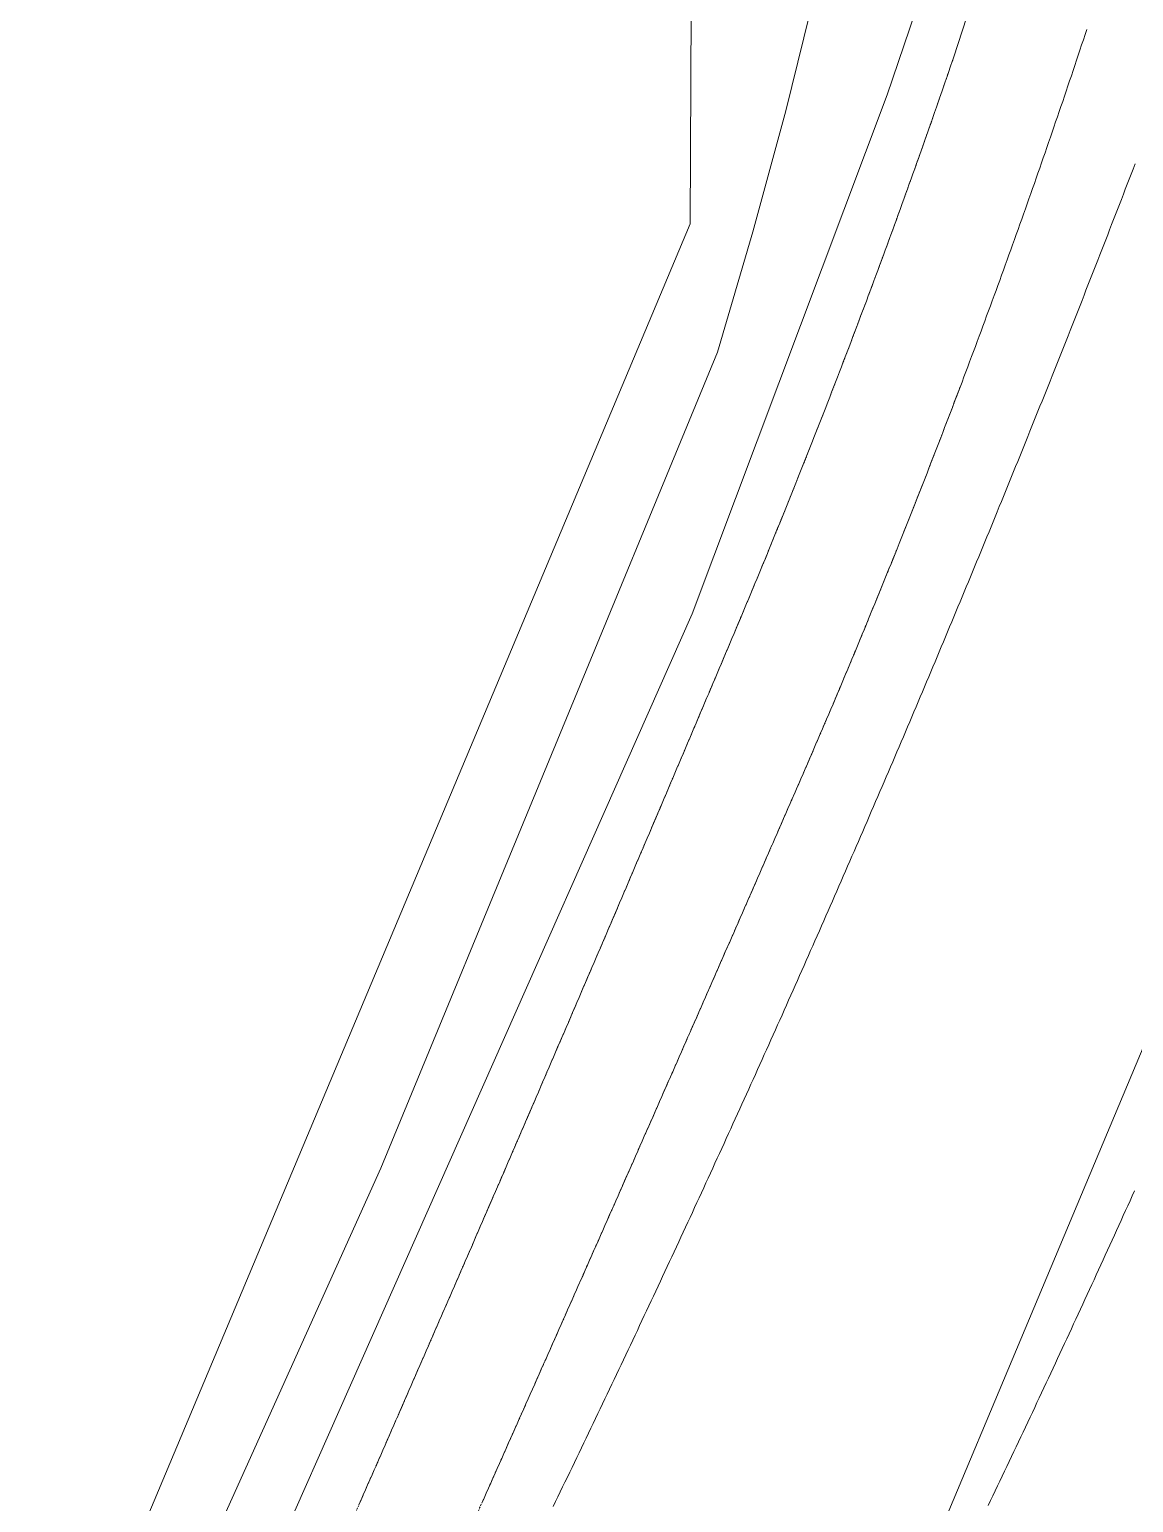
# Model space of a CAD drawing. Header units: millimetres. Extents: x 833924389 to 835767163, y 817400000 to 818811854.
# Drawn here: x 834529490 to 834590574, y 818627840 to 818709369 of the extents above; entities that cross this region are included whole.
import ezdxf

# ---------------------------------------------------------------- set-up
doc = ezdxf.new("R2010")
doc.units = ezdxf.units.MM
doc.header["$LTSCALE"] = 10
doc.header["$MEASUREMENT"] = 0
doc.linetypes.add('DGN Style 2', pattern=[15.391880279006768, 9.23512816740406, -6.156752111602708])
doc.layers.add('01_Base_Plan', color=5, linetype='Continuous', lineweight=5)

msp = doc.modelspace()

# ---------------------------------------------------------------- linework, layer by layer
at = {"layer": '01_Base_Plan', "linetype": 'Continuous', "flags": 128}
for points in [[(834586138.5292416, 818759182.0214674), (834585890.5131382, 818758403.300638), (834583750.4994661, 818751795.2045046), (834581578.4311352, 818745197.5752131), (834579374.3593862, 818738610.5682242), (834577128.5815915, 818732036.9272746), (834575771.1404158, 818725230.4311352), (834574537.2050847, 818718389.1963562), (834573002.6731775, 818711614.8474689), (834571328.4747766, 818704873.656728), (834569515.3312786, 818698168.5017244), (834567564.01706, 818691502.2459794), (834548927.509812, 818646349.8750573), (834533240.8240914, 818611500.0000002)], [(834529489.6266367, 818611500.0000002), (834566038.2677087, 818698620.073977), (834566252.4933623, 818742108.7610708), (834578148.1595813, 818742144.5768917)], [(834583600.6820583, 818726482.9992373), (834583599.0846585, 818726309.3731806), (834583585.2125312, 818726009.7112645), (834583560.2471085, 818725710.7690972), (834583524.2226326, 818725412.9571826), (834583429.1484421, 818724868.9684136), (834576935.275613, 818705750.4294261), (834566162.1039462, 818677023.5470139), (834538092.2617574, 818613631.4810024)], [(834572952.7808772, 818611500.0000002), (834578437.6341443, 818622808.3589284), (834614183.7900939, 818708050.2319103)], [(834590656.0000002, 818701925.0000001), (834590549.0000002, 818701645.0000001), (834590441.0000002, 818701365.0000002), (834590334.0000001, 818701085.0000002), (834590226.0000001, 818700805.0000001), (834590118.0000001, 818700525.0000001), (834590010.0000002, 818700245.0000002), (834589902.0000002, 818699965.0000002), (834589794.0000001, 818699685.0000001), (834589686.0000002, 818699406.0000002), (834589578.0000002, 818699126.0000001), (834589469.0000001, 818698846.0000001), (834589361.0000001, 818698566.0000002), (834589252.0000002, 818698287.0000001), (834589144.0000002, 818698007.0000002), (834589035.0000001, 818697727.0000002), (834588926.0000002, 818697448.0000002), (834588817.0000001, 818697168.0000002), (834588708.0000002, 818696889.0000002), (834588599.0000001, 818696609.0000001), (834588490.0000002, 818696330.0000002), (834588381.0000001, 818696050.0000001), (834588272.0000002, 818695771.0000002), (834588162.0000001, 818695492.0000002), (834588053.0000002, 818695212.0000001), (834587943.0000002, 818694933.0000001), (834587834, 818694654.0000002), (834587724.0000001, 818694375.0000002), (834587614.0000001, 818694096.0000001), (834587504.0000002, 818693816.0000002), (834587394.0000002, 818693537.0000001), (834587284.0000002, 818693258.0000001), (834587174.0000002, 818692979.0000001), (834587063.0000002, 818692700.0000002), (834586953.0000002, 818692421.0000001), (834586843.0000002, 818692142.0000002), (834586732.0000001, 818691864.0000001), (834586621.0000001, 818691585.0000002), (834586511.0000001, 818691306.0000001), (834586400.0000001, 818691027.0000002), (834586289.0000002, 818690748.0000001), (834586178.0000002, 818690470.0000002), (834586067.0000001, 818690191.0000001), (834585956.0000002, 818689912.0000001), (834585844.0000001, 818689634.0000002), (834585733.0000002, 818689355.0000002), (834585622.0000002, 818689077.0000001), (834585510.0000002, 818688798.0000002), (834585398, 818688520.0000001), (834585287.0000001, 818688241.0000001), (834585175.0000001, 818687963.0000002), (834585063.0000002, 818687684.0000002), (834584951.0000002, 818687406.0000002), (834584839.0000001, 818687128), (834584727.0000002, 818686850.0000002), (834584615.0000002, 818686571.0000002), (834584502.0000001, 818686293.0000002), (834584390.0000001, 818686015.0000001), (834584278.0000001, 818685737.0000002), (834584165.0000001, 818685459.0000001), (834584052.0000001, 818685181.0000002), (834583940.0000001, 818684903.0000001), (834583827.0000001, 818684625.0000002), (834583714.0000001, 818684347.0000001), (834583601.0000001, 818684069.0000001), (834583488.0000001, 818683791.0000002), (834583374.0000001, 818683513.0000001), (834583261.0000001, 818683236.0000001), (834583148.0000001, 818682958.0000002), (834583034.0000002, 818682680.0000001), (834582921.0000002, 818682402.0000002), (834582807.0000001, 818682125.0000002), (834582693.0000002, 818681847.0000002), (834582580.0000001, 818681570.0000002), (834582466.0000001, 818681292.0000001), (834582352.0000002, 818681014.0000002), (834582238.0000001, 818680737.0000002), (834582124.0000002, 818680460.0000002), (834582009.0000002, 818680182.0000001), (834581895.0000001, 818679905.0000001), (834581781.0000002, 818679628.0000001), (834581666.0000002, 818679350.0000001), (834581551.0000002, 818679073.0000002), (834581437.0000001, 818678796.0000002), (834581322.0000001, 818678519.0000002), (834581207.0000001, 818678241.0000001), (834581092.0000001, 818677964.0000001), (834580977.0000001, 818677687.0000001), (834580862.0000001, 818677410.0000001), (834580747.0000001, 818677133), (834580631, 818676856.0000001), (834580516.0000001, 818676579.0000001), (834580401.0000001, 818676302.0000001), (834580285, 818676026.0000002), (834580169.0000002, 818675749.0000001), (834580054.0000001, 818675472.0000002), (834579938.0000002, 818675195.0000002), (834579822.0000001, 818674919.0000002), (834579706.0000002, 818674642.0000002), (834579590.0000002, 818674365.0000001), (834579474.0000001, 818674089.0000001), (834579357.0000002, 818673812.0000001), (834579241.0000001, 818673536.0000002), (834579125.0000002, 818673259.0000002), (834579008.0000001, 818672983.0000002), (834578892.0000002, 818672706.0000002), (834578775.0000001, 818672430), (834578658, 818672154.0000002), (834578541.0000002, 818671877.0000002), (834578424.0000002, 818671601.0000001), (834578307.0000001, 818671325.0000002), (834578190.0000001, 818671049.0000002), (834578073.0000002, 818670772.0000002), (834577955.0000002, 818670496.0000001), (834577838.0000001, 818670220.0000002), (834577721.0000001, 818669944), (834577603.0000002, 818669668.0000002), (834577485.0000002, 818669392.0000001), (834577368.0000001, 818669116.0000001), (834577250.0000002, 818668840.0000002), (834577132.0000002, 818668565.0000001), (834577014.0000002, 818668289.0000002), (834576896.0000002, 818668013.0000001), (834576778.0000001, 818667737.0000002), (834576659.0000001, 818667462.0000001), (834576541.0000002, 818667186.0000002), (834576423.0000002, 818666910.0000001), (834576304.0000002, 818666635.0000001), (834576185, 818666359.0000001), (834576067.0000001, 818666084.0000001), (834575948.0000002, 818665808.0000002), (834575829.0000001, 818665533.0000001), (834575710.0000001, 818665257.0000002), (834575591.0000001, 818664982.0000002), (834575472.0000002, 818664707.0000001), (834575353.0000002, 818664431.0000002), (834575233.0000002, 818664156.0000002), (834575114.0000001, 818663881.0000001), (834574994.0000002, 818663606.0000001), (834574875.0000002, 818663330.0000002), (834574755.0000002, 818663055.0000001), (834574635.0000001, 818662780), (834574516.0000001, 818662505.0000002), (834574396.0000002, 818662230.0000002), (834574276.0000001, 818661955.0000002), (834574156.0000002, 818661680.0000001), (834574035.0000001, 818661406.0000002), (834573915.0000001, 818661131.0000001), (834573795.0000001, 818660856.0000001), (834573674.0000002, 818660581.0000002), (834573554.0000002, 818660306.0000002), (834573433.0000002, 818660032.0000002), (834573313.0000002, 818659757.0000002), (834573192.0000001, 818659482.0000002), (834573071.0000001, 818659208.0000002), (834572950.0000002, 818658933.0000002), (834572829.0000001, 818658659.0000002), (834572708.0000002, 818658384.0000001), (834572586.0000001, 818658110.0000002), (834572465.0000002, 818657836.0000001), (834572344.0000001, 818657561.0000002), (834572222.0000002, 818657287.0000001), (834572101.0000001, 818657013), (834571979.0000001, 818656739.0000001), (834571857.0000002, 818656464.0000001), (834571735.0000002, 818656190.0000001), (834571614.0000001, 818655916.0000002), (834571492.0000002, 818655642.0000001), (834571369.0000002, 818655368.0000001), (834571247.0000002, 818655094.0000001), (834571125.0000002, 818654820.0000002), (834571003.0000001, 818654546.0000002), (834570880.0000001, 818654272.0000002), (834570758.0000001, 818653998.0000001), (834570635.0000001, 818653725.0000002), (834570512.0000002, 818653451.0000001), (834570390.0000001, 818653177.0000001), (834570267.0000002, 818652903.0000001), (834570144.0000002, 818652630.0000002), (834570021.0000001, 818652356.0000001), (834569898.0000001, 818652083.0000002), (834569774.0000002, 818651809.0000002), (834569651.0000002, 818651536.0000002), (834569528.0000001, 818651262.0000002), (834569404.0000002, 818650989.0000001), (834569281.0000002, 818650715.0000002), (834569157.0000002, 818650442.0000001), (834569033.0000001, 818650169.0000002), (834568910.0000001, 818649895.0000001), (834568786.0000002, 818649622.0000002), (834568662, 818649349.0000001), (834568538.0000001, 818649076.0000002), (834568413.0000001, 818648803.0000002), (834568289.0000002, 818648530), (834568165.0000001, 818648257.0000002), (834568040.0000001, 818647984.0000001), (834567916.0000002, 818647711.0000001), (834567791.0000001, 818647438.0000002), (834567667.0000001, 818647165.0000001), (834567542.0000001, 818646892.0000002), (834567417.0000001, 818646619.0000002), (834567292, 818646347.0000002), (834567167.0000001, 818646074.0000001), (834567042.0000001, 818645801.0000002), (834566917.0000001, 818645529.0000002), (834566791.0000001, 818645256.0000001), (834566666.0000002, 818644984.0000001), (834566541.0000002, 818644711), (834566415.0000001, 818644439.0000001), (834566289.0000002, 818644166.0000002), (834566164.0000001, 818643894.0000002), (834566038.0000001, 818643621.0000001), (834565912.0000001, 818643349.0000001), (834565786.0000002, 818643077.0000001), (834565660.0000001, 818642805.0000001), (834565534.0000002, 818642532.0000001), (834565408, 818642260.0000001), (834565281.0000002, 818641988.0000001), (834565155.0000001, 818641716.0000001), (834565028.0000001, 818641444.0000001), (834564902.0000002, 818641172.0000001), (834564775.0000001, 818640900.0000001), (834564648.0000001, 818640628.0000001), (834564521.0000002, 818640356.0000001), (834564395, 818640085.0000001), (834564268.0000001, 818639813.0000002), (834564140.0000001, 818639541.0000002), (834564013.0000001, 818639269.0000002), (834563886.0000001, 818638998.0000001), (834563759.0000002, 818638726), (834563631.0000001, 818638454.0000001), (834563504.0000002, 818638183.0000002), (834563376.0000001, 818637911.0000002), (834563248.0000001, 818637640.0000001), (834563121.0000001, 818637368), (834562993.0000001, 818637097.0000002), (834562865.0000002, 818636826.0000002), (834562737.0000002, 818636554.0000002), (834562609.0000001, 818636283.0000001), (834562480.0000002, 818636012.0000002), (834562352.0000002, 818635741), (834562224.0000001, 818635470.0000002), (834562095.0000002, 818635199.0000001), (834561967.0000002, 818634927.0000001), (834561838.0000002, 818634656.0000002), (834561709.0000001, 818634385.0000001), (834561581.0000002, 818634115.0000002), (834561452.0000001, 818633844), (834561323.0000002, 818633573.0000002), (834561194.0000001, 818633302.0000001), (834561064, 818633031.0000002), (834560935, 818632760.0000001), (834560806.0000001, 818632490.0000002), (834560677.0000001, 818632219.0000001), (834560547.0000001, 818631948.0000002), (834560417.0000001, 818631678.0000001), (834560288.0000001, 818631407.0000002), (834560158.0000001, 818631137.0000002), (834560028.0000001, 818630866.0000001), (834559898.0000001, 818630596.0000001), (834559768, 818630326.0000002), (834559638.0000001, 818630055.0000001), (834559508.0000001, 818629785.0000001), (834559378.0000001, 818629515.0000001), (834559248.0000001, 818629244.0000002), (834559118.0000001, 818628974), (834558988, 818628703.0000002), (834558859, 818628433.0000002), (834558729.0000001, 818628162.0000001), (834558599.0000001, 818627892.0000002), (834558469.0000001, 818627622.0000002)], [(834590627.0000001, 818645089.0000001), (834590503.0000001, 818644816.0000002), (834590379.0000002, 818644542.0000001), (834590256, 818644269.0000002), (834590132.0000002, 818643996.0000001), (834590008.0000001, 818643723.0000002), (834589884.0000001, 818643449.0000001), (834589760.0000002, 818643176.0000002), (834589636.0000001, 818642903.0000001), (834589512.0000001, 818642630.0000002), (834589387.0000002, 818642357.0000002), (834589263.0000001, 818642084), (834589138.0000001, 818641811.0000002), (834589014.0000002, 818641538.0000001), (834588889.0000002, 818641265.0000001), (834588764.0000002, 818640993.0000001), (834588640, 818640720.0000002), (834588515.0000001, 818640447.0000001), (834588389.0000002, 818640174.0000002), (834588264.0000002, 818639902.0000002), (834588139.0000002, 818639629.0000002), (834588014.0000002, 818639357.0000002), (834587888.0000001, 818639084.0000001), (834587763.0000001, 818638812.0000001), (834587637.0000002, 818638539.0000002), (834587512.0000002, 818638267.0000002), (834587386.0000001, 818637994.0000002), (834587260.0000002, 818637722.0000002), (834587134.0000002, 818637450.0000002), (834587008.0000001, 818637178.0000002), (834586882.0000002, 818636905.0000001), (834586755.0000002, 818636633.0000001), (834586629.0000001, 818636361.0000001), (834586503.0000001, 818636089.0000001), (834586376.0000001, 818635817), (834586250.0000002, 818635545.0000001), (834586123.0000001, 818635273.0000001), (834585996.0000001, 818635001.0000001), (834585869.0000002, 818634729.0000001), (834585742.0000002, 818634458.0000002), (834585615.0000002, 818634186.0000002), (834585488, 818633914.0000002), (834585361, 818633642.0000002), (834585233.0000002, 818633371.0000001), (834585106.0000001, 818633099.0000001), (834584978.0000002, 818632828.0000002), (834584851.0000001, 818632556.0000002), (834584723.0000002, 818632285.0000001), (834584595.0000002, 818632013.0000001), (834584467.0000002, 818631742.0000001), (834584339.0000001, 818631471.0000001), (834584211.0000001, 818631199.0000001), (834584083.0000002, 818630928.0000002), (834583955.0000002, 818630657.0000002), (834583827.0000001, 818630386.0000001), (834583698.0000002, 818630115.0000001), (834583570.0000002, 818629843.0000002), (834583441.0000002, 818629572.0000001), (834583312.0000001, 818629301.0000002), (834583184.0000002, 818629030.0000001), (834583055.0000001, 818628760.0000001), (834582926.0000001, 818628489.0000001), (834582797, 818628218.0000001), (834582667.0000001, 818627947.0000001), (834582538.0000001, 818627676.0000002)]]:
    msp.add_lwpolyline(points, dxfattribs=at)
at = {"layer": '01_Base_Plan', "flags": 128}
for points in [[(834586252.678793, 818725189.3304546), (834580631.4830166, 818707861.1001314)], [(834586252.678793, 818725189.3304546), (834580631.4830166, 818707861.1001314)], [(834580978.0000001, 818689576.0000001), (834581084.0000001, 818689857.0000002), (834581190.0000001, 818690137.0000002), (834581296.0000002, 818690418.0000002), (834581402.0000002, 818690699.0000001), (834581507.0000002, 818690980.0000002), (834581612.0000002, 818691261.0000001), (834581717.0000002, 818691542.0000001), (834581822.0000001, 818691823.0000002), (834581927.0000001, 818692104.0000001), (834582032.0000002, 818692385.0000001), (834582136.0000001, 818692666.0000002), (834582240.0000002, 818692948.0000002), (834582344.0000001, 818693229.0000001), (834582448.0000002, 818693511.0000001), (834582552.0000001, 818693792), (834582655.0000001, 818694074), (834582759.0000001, 818694355.0000002), (834582862.0000001, 818694637.0000002), (834582965.0000002, 818694919.0000002), (834583068.0000002, 818695201.0000002), (834583170.0000001, 818695483.0000002), (834583273.0000001, 818695764.0000002), (834583375.0000002, 818696047), (834583477.0000001, 818696329), (834583579, 818696611), (834583681.0000001, 818696893), (834583783, 818697175), (834583884.0000002, 818697458.0000002), (834583985.0000002, 818697740.0000002), (834584086.0000001, 818698022.0000002), (834584187.0000001, 818698305.0000001), (834584288.0000001, 818698587.0000001), (834584389.0000002, 818698870.0000002), (834584489, 818699153.0000001), (834584589.0000001, 818699436.0000002), (834584689.0000001, 818699718.0000002), (834584789.0000002, 818700001.0000001), (834584889.0000002, 818700284.0000002), (834584988, 818700567.0000001), (834585088.0000002, 818700850.0000002), (834585187.0000001, 818701133.0000001), (834585286.0000002, 818701417), (834585385.0000001, 818701700.0000002), (834585483.0000002, 818701983.0000002), (834585582.0000001, 818702267.0000002), (834585680, 818702550.0000001), (834585778.0000001, 818702834.0000001), (834585876.0000001, 818703117.0000002), (834585974.0000001, 818703401.0000002), (834586072.0000001, 818703684.0000002), (834586169.0000002, 818703968.0000002), (834586266.0000001, 818704252.0000002), (834586363.0000001, 818704536.0000002), (834586460.0000002, 818704820.0000002), (834586557.0000001, 818705104.0000001), (834586654.0000001, 818705388.0000001), (834586750.0000002, 818705672.0000001), (834586846, 818705956.0000002), (834586942.0000001, 818706240.0000002), (834587038, 818706524.0000002), (834587134.0000002, 818706809.0000002), (834587229.0000001, 818707093.0000002), (834587325.0000002, 818707378.0000001), (834587420.0000001, 818707662.0000001), (834587515.0000001, 818707947.0000001), (834587610.0000002, 818708231.0000001), (834587704.0000001, 818708516.0000001), (834587799.0000002, 818708801.0000002), (834587893.0000001, 818709086.0000001), (834587986.0000001, 818709371.0000001)], [(834580978.0000001, 818689576.0000001), (834581084.0000001, 818689857.0000002), (834581190.0000001, 818690137.0000002), (834581296.0000002, 818690418.0000002), (834581402.0000002, 818690699.0000001), (834581507.0000002, 818690980.0000002), (834581612.0000002, 818691261.0000001), (834581717.0000002, 818691542.0000001), (834581822.0000001, 818691823.0000002), (834581927.0000001, 818692104.0000001), (834582032.0000002, 818692385.0000001), (834582136.0000001, 818692666.0000002), (834582240.0000002, 818692948.0000002), (834582344.0000001, 818693229.0000001), (834582448.0000002, 818693511.0000001), (834582552.0000001, 818693792), (834582655.0000001, 818694074), (834582759.0000001, 818694355.0000002), (834582862.0000001, 818694637.0000002), (834582965.0000002, 818694919.0000002), (834583068.0000002, 818695201.0000002), (834583170.0000001, 818695483.0000002), (834583273.0000001, 818695764.0000002), (834583375.0000002, 818696047), (834583477.0000001, 818696329), (834583579, 818696611), (834583681.0000001, 818696893), (834583783, 818697175), (834583884.0000002, 818697458.0000002), (834583985.0000002, 818697740.0000002), (834584086.0000001, 818698022.0000002), (834584187.0000001, 818698305.0000001), (834584288.0000001, 818698587.0000001), (834584389.0000002, 818698870.0000002), (834584489, 818699153.0000001), (834584589.0000001, 818699436.0000002), (834584689.0000001, 818699718.0000002), (834584789.0000002, 818700001.0000001), (834584889.0000002, 818700284.0000002), (834584988, 818700567.0000001), (834585088.0000002, 818700850.0000002), (834585187.0000001, 818701133.0000001), (834585286.0000002, 818701417), (834585385.0000001, 818701700.0000002), (834585483.0000002, 818701983.0000002), (834585582.0000001, 818702267.0000002), (834585680, 818702550.0000001), (834585778.0000001, 818702834.0000001), (834585876.0000001, 818703117.0000002), (834585974.0000001, 818703401.0000002), (834586072.0000001, 818703684.0000002), (834586169.0000002, 818703968.0000002), (834586266.0000001, 818704252.0000002), (834586363.0000001, 818704536.0000002), (834586460.0000002, 818704820.0000002), (834586557.0000001, 818705104.0000001), (834586654.0000001, 818705388.0000001), (834586750.0000002, 818705672.0000001), (834586846, 818705956.0000002), (834586942.0000001, 818706240.0000002), (834587038, 818706524.0000002), (834587134.0000002, 818706809.0000002), (834587229.0000001, 818707093.0000002), (834587325.0000002, 818707378.0000001), (834587420.0000001, 818707662.0000001), (834587515.0000001, 818707947.0000001), (834587610.0000002, 818708231.0000001), (834587704.0000001, 818708516.0000001), (834587799.0000002, 818708801.0000002), (834587893.0000001, 818709086.0000001), (834587986.0000001, 818709371.0000001)], [(834547719.0000001, 818627719.0000001), (834547840.0000002, 818627994.0000002), (834547960.0000002, 818628269.0000001), (834548081.0000001, 818628543.0000002), (834548201.0000002, 818628818.0000002), (834548321.0000002, 818629093.0000002), (834548442.0000001, 818629368.0000001), (834548562.0000001, 818629643.0000001), (834548682.0000001, 818629917.0000001), (834548803.0000002, 818630192), (834548923.0000002, 818630467.0000002), (834549043.0000001, 818630742.0000002), (834549164.0000002, 818631017.0000002), (834549284.0000002, 818631292.0000001), (834549404.0000002, 818631566.0000002), (834549524.0000002, 818631841.0000001), (834549644.0000002, 818632116.0000001), (834549764.0000002, 818632391.0000001), (834549885.0000002, 818632666.0000002), (834550005.0000002, 818632941.0000002), (834550125.0000002, 818633216), (834550245.0000002, 818633491.0000001), (834550365.0000002, 818633766.0000001), (834550485.0000002, 818634041.0000002), (834550605.0000002, 818634316.0000002), (834550725.0000002, 818634591.0000001), (834550845.0000002, 818634866.0000001), (834550965.0000001, 818635141.0000001), (834551084.0000001, 818635416.0000002), (834551204.0000001, 818635691.0000002), (834551324, 818635966.0000001), (834551444.0000001, 818636241.0000001), (834551564.0000001, 818636516.0000001), (834551684.0000002, 818636791.0000001), (834551803.0000002, 818637066.0000002), (834551923.0000002, 818637341.0000001), (834552043.0000002, 818637616.0000001), (834552163.0000001, 818637891.0000001), (834552282.0000002, 818638166.0000002), (834552402.0000002, 818638441.0000002), (834552522.0000002, 818638716.0000001), (834552641.0000001, 818638991.0000001), (834552761.0000001, 818639266.0000001), (834552880.0000002, 818639542.0000001), (834553000.0000002, 818639817.0000001), (834553119.0000002, 818640092.0000002), (834553239.0000001, 818640367.0000001), (834553358.0000002, 818640642.0000002), (834553478.0000002, 818640917.0000001), (834553597.0000002, 818641193.0000002), (834553717.0000002, 818641468.0000002), (834553836, 818641743.0000001), (834553956.0000002, 818642018.0000001), (834554075.0000002, 818642294.0000002), (834554194, 818642569.0000001), (834554314.0000001, 818642844.0000001), (834554433.0000002, 818643119.0000002), (834554552.0000001, 818643395.0000001), (834554671.0000002, 818643670.0000001), (834554791.0000002, 818643945.0000002), (834554910.0000001, 818644220.0000002), (834555029.0000002, 818644496.0000001), (834555148.0000001, 818644771.0000002), (834555267.0000002, 818645046.0000002), (834555386, 818645322.0000001), (834555506.0000001, 818645597.0000002), (834555625.0000002, 818645872.0000002), (834555744.0000001, 818646148.0000001), (834555863.0000001, 818646423.0000002), (834555982.0000002, 818646699.0000001), (834556101.0000001, 818646974.0000001), (834556220.0000001, 818647249.0000002), (834556339.0000001, 818647525.0000001), (834556458.0000002, 818647800.0000001), (834556576.0000002, 818648076.0000002), (834556695.0000002, 818648351.0000001), (834556814.0000001, 818648627.0000002), (834556933.0000002, 818648902.0000002), (834557052, 818649177.0000001), (834557171.0000002, 818649453.0000001), (834557289.0000002, 818649728.0000002), (834557408.0000001, 818650004.0000001), (834557527.0000001, 818650279.0000002), (834557646.0000002, 818650555), (834557764.0000002, 818650830.0000002), (834557883.0000001, 818651106), (834558002.0000002, 818651382.0000002), (834558120.0000002, 818651657.0000001), (834558239.0000001, 818651933.0000002), (834558357.0000002, 818652208.0000001), (834558476.0000001, 818652484.0000001), (834558594.0000001, 818652759.0000001), (834558713.0000002, 818653035.0000001), (834558831.0000002, 818653311.0000002), (834558950.0000002, 818653586.0000001), (834559068.0000002, 818653862.0000002), (834559187.0000001, 818654137.0000002), (834559305.0000001, 818654413.0000001), (834559424.0000002, 818654689.0000001), (834559542.0000001, 818654964.0000001), (834559660.0000001, 818655240.0000002), (834559779.0000002, 818655516.0000001), (834559897.0000001, 818655791.0000002), (834560015.0000001, 818656067.0000001), (834560133.0000001, 818656343.0000002), (834560252.0000002, 818656619.0000002), (834560370.0000002, 818656894.0000002), (834560488.0000001, 818657170.0000001), (834560606.0000001, 818657446.0000002), (834560724.0000001, 818657722.0000002), (834560843.0000002, 818657997.0000002), (834560961, 818658273.0000001), (834561079.0000001, 818658549.0000002), (834561197.0000001, 818658825.0000002), (834561315.0000001, 818659101.0000001), (834561433.0000002, 818659376.0000001), (834561551.0000001, 818659652.0000002), (834561669.0000002, 818659928.0000002), (834561787.0000001, 818660204), (834561905.0000001, 818660480.0000002), (834562023.0000001, 818660756.0000001), (834562140, 818661031.0000002), (834562258.0000001, 818661307.0000001), (834562376.0000001, 818661583.0000002), (834562494.0000002, 818661859.0000001), (834562612.0000002, 818662135.0000001), (834562730.0000002, 818662411.0000002), (834562847.0000002, 818662687.0000001), (834562965.0000002, 818662963.0000002), (834563083.0000002, 818663239.0000001), (834563200.0000002, 818663515.0000001), (834563318.0000001, 818663791.0000002), (834563436.0000002, 818664067.0000001), (834563553.0000002, 818664343.0000001), (834563671.0000002, 818664619.0000002), (834563789.0000002, 818664895.0000001), (834563906.0000002, 818665171.0000002), (834564024.0000001, 818665447.0000001), (834564141.0000001, 818665723.0000002), (834564259.0000002, 818665999.0000002), (834564376.0000001, 818666275.0000001), (834564494.0000002, 818666551.0000002), (834564611.0000001, 818666827.0000001), (834564728.0000001, 818667103.0000002), (834564846.0000001, 818667379.0000002), (834564963.0000002, 818667655.0000001), (834565080.0000002, 818667931.0000002), (834565198.0000002, 818668207.0000001), (834565315.0000001, 818668483.0000001), (834565432.0000001, 818668759.0000002), (834565550.0000001, 818669036.0000002), (834565667.0000001, 818669312.0000001), (834565784.0000002, 818669588.0000002), (834565901.0000002, 818669864.0000001), (834566018.0000001, 818670140.0000001), (834566136.0000001, 818670416.0000002), (834566253, 818670693.0000002), (834566370.0000002, 818670969), (834566487.0000002, 818671245.0000002), (834566604.0000001, 818671521.0000002), (834566721.0000001, 818671797.0000001), (834566838.0000002, 818672074.0000001), (834566955.0000002, 818672350.0000002), (834567072.0000001, 818672626.0000001), (834567189, 818672902.0000002), (834567306.0000002, 818673179.0000002), (834567423.0000002, 818673455.0000001), (834567540.0000001, 818673731.0000001), (834567657.0000002, 818674008.0000001), (834567773.0000001, 818674284.0000002), (834567890.0000001, 818674560.0000001), (834568007.0000002, 818674837.0000001), (834568124.0000001, 818675113.0000001), (834568241.0000001, 818675389.0000002), (834568357.0000002, 818675666.0000002), (834568474.0000001, 818675942.0000001), (834568590.0000002, 818676218.0000002), (834568707.0000001, 818676495.0000002), (834568823.0000002, 818676772.0000002), (834568939.0000001, 818677048.0000002), (834569055.0000001, 818677325.0000001), (834569170.0000001, 818677602.0000002), (834569286.0000002, 818677879.0000002), (834569401.0000002, 818678156.0000002), (834569516.0000001, 818678433.0000002), (834569631.0000001, 818678710.0000002), (834569746.0000001, 818678987.0000002), (834569860.0000002, 818679264.0000002), (834569975.0000002, 818679542), (834570089.0000001, 818679819.0000001), (834570203.0000002, 818680097.0000002), (834570317.0000001, 818680374.0000002), (834570431.0000001, 818680652.0000002), (834570544.0000002, 818680929.0000002), (834570658.0000001, 818681207.0000001), (834570771.0000002, 818681485.0000002), (834570884.0000002, 818681763.0000001), (834570997.0000002, 818682041.0000001), (834571109.0000001, 818682319.0000001), (834571222.0000002, 818682597.0000002), (834571334.0000001, 818682875.0000002), (834571447.0000001, 818683153.0000001), (834571559.0000001, 818683432.0000001), (834571670.0000001, 818683710.0000002), (834571782.0000002, 818683988.0000001), (834571894.0000002, 818684267.0000002), (834572005.0000002, 818684545.0000001), (834572116.0000001, 818684824.0000001), (834572227.0000002, 818685103.0000002), (834572338.0000002, 818685382.0000002), (834572449.0000001, 818685660.0000001), (834572559.0000002, 818685939.0000001), (834572669.0000002, 818686218.0000001), (834572779.0000002, 818686497.0000002), (834572889.0000002, 818686777.0000002), (834572999.0000002, 818687056.0000002), (834573109, 818687335.0000002), (834573218.0000002, 818687614.0000001), (834573327, 818687894.0000002), (834573437.0000001, 818688173.0000002), (834573546.0000002, 818688453.0000002), (834573654.0000002, 818688732.0000002), (834573763, 818689012.0000001), (834573871.0000001, 818689292.0000001), (834573980.0000001, 818689571.0000002), (834574088.0000002, 818689851.0000001), (834574195.0000002, 818690131.0000001), (834574303.0000002, 818690411.0000002), (834574411.0000002, 818690691.0000001), (834574518, 818690971.0000001), (834574625.0000002, 818691252.0000002), (834574732.0000002, 818691532.0000002), (834574839, 818691812.0000001), (834574946.0000002, 818692093.0000002), (834575052.0000001, 818692373.0000001), (834575159.0000001, 818692654.0000002), (834575265.0000001, 818692934.0000002), (834575371.0000001, 818693215.0000001), (834575477.0000002, 818693496.0000001), (834575582, 818693776.0000002), (834575688.0000002, 818694057.0000001), (834575793.0000002, 818694338.0000002), (834575898.0000001, 818694619.0000002), (834576003.0000001, 818694900.0000001), (834576003.2364882, 818694900.08121), (834576108.0194099, 818695181.1871396), (834576212.6291393, 818695462.3575552), (834576317.065676, 818695743.592334), (834576421.3289286, 818696024.8914152), (834576525.4188973, 818696306.2546772), (834576629.3355207, 818696587.6819668), (834576733.0787685, 818696869.1732537), (834576836.6486099, 818697150.7283548), (834576940.0449843, 818697432.3472397), (834577043.2678612, 818697714.0297558), (834577146.3171788, 818697995.7757807), (834577249.1929686, 818698277.5852536), (834577351.8951081, 818698559.4580219), (834577454.4236274, 818698841.3940246), (834577556.7784358, 818699123.3931092), (834577658.9595326, 818699405.4552144), (834577760.9668266, 818699687.5801877), (834577862.800348, 818699969.7679374), (834577964.4600056, 818700252.0183724), (834578065.9457991, 818700534.3314008), (834578167.2576374, 818700816.70687), (834578268.3955505, 818701099.1446885), (834578369.3594471, 818701381.6447341), (834578470.1492968, 818701664.2069463), (834578570.7650688, 818701946.8312023), (834578671.2067325, 818702229.5173498), (834578771.4742577, 818702512.2653586), (834578871.5675833, 818702795.0750452), (834578971.486679, 818703077.9463485), (834579071.2315135, 818703360.8791469), (834579170.8020265, 818703643.8733178), (834579270.198218, 818703926.9288006), (834579369.4200264, 818704210.0454117), (834579468.4673913, 818704493.223121), (834579567.3403425, 818704776.4618063), (834579666.0387588, 818705059.7613149), (834579764.56267, 818705343.1215554), (834579862.9120153, 818705626.5424668), (834579961.0867641, 818705910.0238962), (834580059.0868559, 818706193.5657523), (834580156.9122596, 818706477.1679131), (834580254.5629445, 818706760.8302563), (834580352.0389113, 818707044.552721), (834580449.3400679, 818707328.3351849), (834580631.4830166, 818707861.1001314)], [(834554519.0000002, 818627814.0000001), (834554641.0000001, 818628088.0000002), (834554763.0000001, 818628362.0000002), (834554885.0000002, 818628636.0000001), (834555007.0000002, 818628911.0000002), (834555129.0000001, 818629185.0000001), (834555251.0000001, 818629459.0000001), (834555372.0000002, 818629733.0000002), (834555494.0000002, 818630007.0000002), (834555616, 818630281.0000001), (834555738.0000001, 818630555.0000001), (834555860.0000001, 818630829.0000001), (834555982.0000002, 818631104.0000001), (834556104, 818631378.0000001), (834556225.0000002, 818631652.0000002), (834556347.0000001, 818631926.0000002), (834556469.0000001, 818632200.0000002), (834556591, 818632474.0000001), (834556712.0000001, 818632749.0000002), (834556834, 818633023.0000001), (834556956.0000002, 818633297.0000001), (834557078.0000001, 818633571.0000002), (834557199.0000001, 818633845.0000002), (834557321.0000001, 818634120.0000002), (834557443.0000002, 818634394.0000002), (834557564, 818634668.0000002), (834557686.0000002, 818634942.0000001), (834557808.0000001, 818635216.0000001), (834557929.0000002, 818635491.0000001), (834558051.0000001, 818635765.0000001), (834558172.0000001, 818636039.0000002), (834558294.0000002, 818636314.0000001), (834558415.0000001, 818636588.0000002), (834558537.0000001, 818636862.0000002), (834558658.0000001, 818637136.0000001), (834558780.0000001, 818637411.0000002), (834558901.0000002, 818637685.0000001), (834559023.0000001, 818637959.0000001), (834559144.0000002, 818638234.0000001), (834559266.0000001, 818638508.0000001), (834559387.0000002, 818638782.0000002), (834559509.0000002, 818639057.0000001), (834559630.0000002, 818639331.0000002), (834559751.0000001, 818639605.0000002), (834559873.0000001, 818639880.0000001), (834559994.0000002, 818640154.0000002), (834560115.0000001, 818640428.0000002), (834560237.0000002, 818640703.0000002), (834560358.0000001, 818640977.0000002), (834560479.0000001, 818641252.0000002), (834560601, 818641526.0000002), (834560722.0000002, 818641800.0000001), (834560843.0000002, 818642075.0000002), (834560964.0000001, 818642349.0000001), (834561086.0000001, 818642624.0000002), (834561207.0000001, 818642898.0000001), (834561328.0000002, 818643172.0000001), (834561449.0000001, 818643447.0000001), (834561570.0000002, 818643721.0000001), (834561691.0000001, 818643996.0000001), (834561813.0000002, 818644270.0000001), (834561934.0000001, 818644545.0000001), (834562055.0000001, 818644819.0000001), (834562176.0000002, 818645094.0000001), (834562297.0000001, 818645368.0000001), (834562418.0000002, 818645643.0000001), (834562539.0000002, 818645917.0000001), (834562660.0000001, 818646192.0000001), (834562781.0000001, 818646466.0000001), (834562902.0000002, 818646741.0000001), (834563023, 818647015.0000001), (834563144.0000002, 818647290.0000001), (834563265.0000001, 818647564.0000001), (834563386.0000001, 818647839.0000001), (834563507.0000002, 818648113.0000001), (834563628.0000001, 818648388.0000001), (834563749.0000002, 818648662.0000001), (834563869.0000001, 818648937.0000001), (834563990.0000002, 818649212.0000001), (834564111.0000001, 818649486.0000001), (834564232.0000002, 818649761.0000001), (834564353.0000002, 818650035.0000001), (834564474.0000001, 818650310.0000001), (834564594.0000001, 818650585.0000002), (834564715.0000001, 818650859.0000001), (834564836.0000001, 818651134.0000002), (834564957.0000001, 818651408.0000001), (834565077.0000001, 818651683.0000002), (834565198.0000002, 818651958.0000002), (834565319.0000001, 818652232.0000002), (834565439.0000001, 818652507.0000002), (834565560.0000001, 818652782.0000002), (834565681.0000002, 818653056.0000002), (834565801.0000002, 818653331.0000002), (834565922.0000001, 818653606.0000001), (834566043.0000002, 818653880.0000002), (834566163, 818654155.0000001), (834566284.0000002, 818654430.0000001), (834566404.0000002, 818654705.0000002), (834566525.0000001, 818654979.0000001), (834566645.0000001, 818655254.0000002), (834566766.0000001, 818655529.0000002), (834566887.0000002, 818655803.0000002), (834567007.0000002, 818656078.0000001), (834567127.0000002, 818656353.0000002), (834567248.0000001, 818656628.0000001), (834567368, 818656902.0000002), (834567489.0000001, 818657177.0000001), (834567609.0000001, 818657452.0000001), (834567730.0000002, 818657727.0000002), (834567850.0000002, 818658002.0000002), (834567970.0000001, 818658276.0000002), (834568091.0000001, 818658551.0000001), (834568211.0000001, 818658826.0000002), (834568331.0000002, 818659101.0000001), (834568452.0000001, 818659376.0000001), (834568572, 818659650.0000001), (834568692.0000001, 818659925.0000001), (834568813.0000002, 818660200.0000002), (834568933.0000002, 818660475.0000002), (834569053.0000002, 818660750.0000002), (834569173.0000002, 818661025.0000001), (834569294.0000002, 818661299.0000002), (834569414.0000002, 818661574.0000001), (834569534.0000001, 818661849.0000001), (834569654.0000002, 818662124.0000002), (834569774.0000002, 818662399.0000002), (834569894.0000002, 818662674.0000002), (834570014.0000002, 818662949.0000001), (834570135.0000002, 818663224.0000001), (834570255.0000002, 818663499.0000002), (834570375.0000002, 818663773.0000001), (834570495.0000001, 818664048.0000002), (834570615.0000002, 818664323.0000002), (834570735.0000002, 818664598.0000002), (834570855.0000002, 818664873.0000001), (834570975.0000002, 818665148.0000001), (834571095.0000002, 818665423.0000002), (834571215.0000002, 818665698.0000002), (834571335.0000002, 818665973.0000002), (834571455.0000002, 818666248.0000001), (834571575.0000002, 818666523.0000001), (834571695.0000002, 818666798.0000002), (834571815.0000001, 818667073.0000001), (834571934.0000002, 818667348.0000002), (834572054.0000002, 818667623.0000001), (834572174.0000001, 818667898.0000001), (834572293.0000002, 818668173.0000002), (834572413.0000001, 818668449.0000001), (834572532.0000001, 818668724.0000001), (834572651.0000002, 818668999.0000002), (834572769.0000002, 818669275.0000001), (834572888.0000001, 818669551.0000002), (834573006, 818669826.0000002), (834573125.0000002, 818670102.0000002), (834573243.0000001, 818670378.0000001), (834573361.0000001, 818670654.0000002), (834573478.0000002, 818670929.0000002), (834573596, 818671205.0000002), (834573713.0000002, 818671482.0000002), (834573831.0000002, 818671758.0000001), (834573948.0000002, 818672034.0000002), (834574064.0000001, 818672310.0000001), (834574181.0000002, 818672587.0000001), (834574298.0000002, 818672863.0000001), (834574414.0000002, 818673139.0000002), (834574530.0000001, 818673416.0000001), (834574646.0000001, 818673693.0000002), (834574762.0000001, 818673969.0000001), (834574878, 818674246.0000001), (834574993, 818674523.0000001), (834575109, 818674800), (834575224, 818675077.0000001), (834575339, 818675354.0000001), (834575454, 818675631.0000001), (834575569, 818675908.0000001), (834575683.0000002, 818676186.0000002), (834575797.0000001, 818676463.0000002), (834575912.0000001, 818676741.0000001), (834576026.0000002, 818677018.0000001), (834576139.0000002, 818677296.0000002), (834576253.0000001, 818677573.0000002), (834576367.0000002, 818677851.0000001), (834576480.0000001, 818678129.0000002), (834576593.0000002, 818678407.0000002), (834576706.0000002, 818678684.0000002), (834576819.0000001, 818678962.0000001), (834576931.0000002, 818679240.0000002), (834577044.0000001, 818679519.0000002), (834577156.0000002, 818679797.0000001), (834577268.0000001, 818680075.0000002), (834577380.0000002, 818680353.0000002), (834577492.0000001, 818680632.0000002), (834577604.0000001, 818680910.0000001), (834577715.0000002, 818681189.0000001), (834577826.0000002, 818681467.0000002), (834577937.0000001, 818681746), (834578048.0000002, 818682025.0000001), (834578159.0000001, 818682304.0000002), (834578270.0000001, 818682582.0000001), (834578380.0000002, 818682861), (834578490.0000002, 818683140.0000001), (834578600.0000002, 818683420.0000001), (834578710.0000001, 818683699.0000001), (834578820.0000002, 818683978.0000002), (834578930.0000001, 818684257.0000002), (834579039.0000002, 818684537.0000001), (834579148.0000001, 818684816.0000002), (834579257.0000002, 818685095.0000002), (834579366.0000001, 818685375.0000002), (834579475.0000002, 818685655), (834579583.0000002, 818685934.0000002), (834579692.0000001, 818686214.0000001), (834579800.0000001, 818686494.0000002), (834579908.0000001, 818686774.0000002), (834580016.0000001, 818687054.0000002), (834580123.0000001, 818687334.0000001), (834580231.0000001, 818687614.0000001), (834580338.0000002, 818687894.0000002), (834580445.0000002, 818688174.0000002), (834580552.0000001, 818688454.0000001), (834580659.0000002, 818688735.0000002), (834580766.0000001, 818689015.0000001), (834580872.0000002, 818689296.0000002), (834580978.0000001, 818689576.0000001)]]:
    msp.add_lwpolyline(points, dxfattribs=at)
at = {"layer": '01_Base_Plan', "linetype": 'DGN Style 2', "flags": 128}
for points in [[(834535117.0000002, 818600000.0000001), (834540541.0000002, 818611500.0000002), (834541034.0000001, 818612598.0000002), (834541181.0000002, 818612897.0000002), (834541303.0000001, 818613171.0000002), (834541424.0000002, 818613446.0000002), (834541546.0000001, 818613720.0000002), (834541668.0000002, 818613994.0000001), (834541789.0000001, 818614268.0000001), (834541911.0000002, 818614543.0000002), (834542032.0000002, 818614817.0000001), (834542154.0000002, 818615091.0000001), (834542275.0000001, 818615365.0000001), (834542397.0000002, 818615640.0000001), (834542518.0000001, 818615914.0000002), (834542639.0000002, 818616188.0000002), (834542761.0000001, 818616463.0000002), (834542882.0000002, 818616737.0000002), (834543004.0000002, 818617012.0000002), (834543125.0000002, 818617286.0000002), (834543246.0000001, 818617560.0000001), (834543367.0000002, 818617835.0000002), (834543489.0000001, 818618109.0000001), (834543610.0000001, 818618383.0000001), (834543731.0000001, 818618658), (834543852.0000001, 818618932.0000001), (834543974.0000001, 818619207.0000001), (834544095.0000002, 818619481.0000001), (834544216.0000001, 818619756.0000001), (834544337.0000001, 818620030), (834544458.0000002, 818620305.0000001), (834544579.0000001, 818620579.0000001), (834544700.0000002, 818620854.0000001), (834544821.0000002, 818621128.0000001), (834544942, 818621403.0000001), (834545063.0000002, 818621677.0000001), (834545184.0000002, 818621952), (834545305.0000001, 818622226.0000001), (834545426.0000002, 818622501.0000001), (834545547.0000001, 818622775.0000001), (834545668.0000002, 818623050.0000001), (834545789.0000002, 818623325.0000002), (834545909.0000002, 818623599.0000001), (834546030.0000001, 818623874.0000001), (834546151.0000002, 818624148.0000001), (834546272.0000002, 818624423.0000002), (834546392.0000002, 818624698.0000002), (834546513.0000001, 818624972.0000002), (834546634.0000001, 818625247.0000002), (834546755.0000002, 818625522.0000002), (834546875.0000002, 818625796.0000001), (834546996.0000001, 818626071.0000002), (834547116.0000001, 818626346.0000001), (834547237.0000002, 818626620.0000002), (834547358.0000002, 818626895.0000001), (834547478.0000002, 818627170.0000001), (834547599.0000001, 818627444.0000001), (834547719.0000001, 818627719.0000001), (834547840.0000002, 818627994.0000002), (834547960.0000002, 818628269.0000001), (834548081.0000001, 818628543.0000002), (834548201.0000002, 818628818.0000002), (834548321.0000002, 818629093.0000002), (834548442.0000001, 818629368.0000001), (834548562.0000001, 818629643.0000001), (834548682.0000001, 818629917.0000001), (834548803.0000002, 818630192), (834548923.0000002, 818630467.0000002), (834549043.0000001, 818630742.0000002), (834549164.0000002, 818631017.0000002), (834549284.0000002, 818631292.0000001), (834549404.0000002, 818631566.0000002), (834549524.0000002, 818631841.0000001), (834549644.0000002, 818632116.0000001), (834549764.0000002, 818632391.0000001), (834549885.0000002, 818632666.0000002), (834550005.0000002, 818632941.0000002), (834550125.0000002, 818633216), (834550245.0000002, 818633491.0000001), (834550365.0000002, 818633766.0000001), (834550485.0000002, 818634041.0000002), (834550605.0000002, 818634316.0000002), (834550725.0000002, 818634591.0000001), (834550845.0000002, 818634866.0000001), (834550965.0000001, 818635141.0000001), (834551084.0000001, 818635416.0000002), (834551204.0000001, 818635691.0000002), (834551324, 818635966.0000001), (834551444.0000001, 818636241.0000001), (834551564.0000001, 818636516.0000001), (834551684.0000002, 818636791.0000001), (834551803.0000002, 818637066.0000002), (834551923.0000002, 818637341.0000001), (834552043.0000002, 818637616.0000001), (834552163.0000001, 818637891.0000001), (834552282.0000002, 818638166.0000002), (834552402.0000002, 818638441.0000002), (834552522.0000002, 818638716.0000001), (834552641.0000001, 818638991.0000001), (834552761.0000001, 818639266.0000001), (834552880.0000002, 818639542.0000001), (834553000.0000002, 818639817.0000001), (834553119.0000002, 818640092.0000002), (834553239.0000001, 818640367.0000001), (834553358.0000002, 818640642.0000002), (834553478.0000002, 818640917.0000001), (834553597.0000002, 818641193.0000002), (834553717.0000002, 818641468.0000002), (834553836, 818641743.0000001), (834553956.0000002, 818642018.0000001), (834554075.0000002, 818642294.0000002), (834554194, 818642569.0000001), (834554314.0000001, 818642844.0000001), (834554433.0000002, 818643119.0000002), (834554552.0000001, 818643395.0000001), (834554671.0000002, 818643670.0000001), (834554791.0000002, 818643945.0000002), (834554910.0000001, 818644220.0000002), (834555029.0000002, 818644496.0000001), (834555148.0000001, 818644771.0000002), (834555267.0000002, 818645046.0000002), (834555386, 818645322.0000001), (834555506.0000001, 818645597.0000002), (834555625.0000002, 818645872.0000002), (834555744.0000001, 818646148.0000001), (834555863.0000001, 818646423.0000002), (834555982.0000002, 818646699.0000001), (834556101.0000001, 818646974.0000001), (834556220.0000001, 818647249.0000002), (834556339.0000001, 818647525.0000001), (834556458.0000002, 818647800.0000001), (834556576.0000002, 818648076.0000002), (834556695.0000002, 818648351.0000001), (834556814.0000001, 818648627.0000002), (834556933.0000002, 818648902.0000002), (834557052, 818649177.0000001), (834557171.0000002, 818649453.0000001), (834557289.0000002, 818649728.0000002), (834557408.0000001, 818650004.0000001), (834557527.0000001, 818650279.0000002), (834557646.0000002, 818650555), (834557764.0000002, 818650830.0000002), (834557883.0000001, 818651106), (834558002.0000002, 818651382.0000002), (834558120.0000002, 818651657.0000001), (834558239.0000001, 818651933.0000002), (834558357.0000002, 818652208.0000001), (834558476.0000001, 818652484.0000001), (834558594.0000001, 818652759.0000001), (834558713.0000002, 818653035.0000001), (834558831.0000002, 818653311.0000002), (834558950.0000002, 818653586.0000001), (834559068.0000002, 818653862.0000002), (834559187.0000001, 818654137.0000002), (834559305.0000001, 818654413.0000001), (834559424.0000002, 818654689.0000001), (834559542.0000001, 818654964.0000001), (834559660.0000001, 818655240.0000002), (834559779.0000002, 818655516.0000001), (834559897.0000001, 818655791.0000002), (834560015.0000001, 818656067.0000001), (834560133.0000001, 818656343.0000002), (834560252.0000002, 818656619.0000002), (834560370.0000002, 818656894.0000002), (834560488.0000001, 818657170.0000001), (834560606.0000001, 818657446.0000002), (834560724.0000001, 818657722.0000002), (834560843.0000002, 818657997.0000002), (834560961, 818658273.0000001), (834561079.0000001, 818658549.0000002), (834561197.0000001, 818658825.0000002), (834561315.0000001, 818659101.0000001), (834561433.0000002, 818659376.0000001), (834561551.0000001, 818659652.0000002), (834561669.0000002, 818659928.0000002), (834561787.0000001, 818660204), (834561905.0000001, 818660480.0000002), (834562023.0000001, 818660756.0000001), (834562140, 818661031.0000002), (834562258.0000001, 818661307.0000001), (834562376.0000001, 818661583.0000002), (834562494.0000002, 818661859.0000001), (834562612.0000002, 818662135.0000001), (834562730.0000002, 818662411.0000002), (834562847.0000002, 818662687.0000001), (834562965.0000002, 818662963.0000002), (834563083.0000002, 818663239.0000001), (834563200.0000002, 818663515.0000001), (834563318.0000001, 818663791.0000002), (834563436.0000002, 818664067.0000001), (834563553.0000002, 818664343.0000001), (834563671.0000002, 818664619.0000002), (834563789.0000002, 818664895.0000001), (834563906.0000002, 818665171.0000002), (834564024.0000001, 818665447.0000001), (834564141.0000001, 818665723.0000002), (834564259.0000002, 818665999.0000002), (834564376.0000001, 818666275.0000001), (834564494.0000002, 818666551.0000002), (834564611.0000001, 818666827.0000001), (834564728.0000001, 818667103.0000002), (834564846.0000001, 818667379.0000002), (834564963.0000002, 818667655.0000001), (834565080.0000002, 818667931.0000002), (834565198.0000002, 818668207.0000001), (834565315.0000001, 818668483.0000001), (834565432.0000001, 818668759.0000002), (834565550.0000001, 818669036.0000002), (834565667.0000001, 818669312.0000001), (834565784.0000002, 818669588.0000002), (834565901.0000002, 818669864.0000001), (834566018.0000001, 818670140.0000001), (834566136.0000001, 818670416.0000002), (834566253, 818670693.0000002), (834566370.0000002, 818670969), (834566487.0000002, 818671245.0000002), (834566604.0000001, 818671521.0000002), (834566721.0000001, 818671797.0000001), (834566838.0000002, 818672074.0000001), (834566955.0000002, 818672350.0000002), (834567072.0000001, 818672626.0000001), (834567189, 818672902.0000002), (834567306.0000002, 818673179.0000002), (834567423.0000002, 818673455.0000001), (834567540.0000001, 818673731.0000001), (834567657.0000002, 818674008.0000001), (834567773.0000001, 818674284.0000002), (834567890.0000001, 818674560.0000001), (834568007.0000002, 818674837.0000001), (834568124.0000001, 818675113.0000001), (834568241.0000001, 818675389.0000002), (834568357.0000002, 818675666.0000002), (834568474.0000001, 818675942.0000001), (834568590.0000002, 818676218.0000002), (834568707.0000001, 818676495.0000002), (834568823.0000002, 818676772.0000002), (834568939.0000001, 818677048.0000002), (834569055.0000001, 818677325.0000001), (834569170.0000001, 818677602.0000002), (834569286.0000002, 818677879.0000002), (834569401.0000002, 818678156.0000002), (834569516.0000001, 818678433.0000002), (834569631.0000001, 818678710.0000002), (834569746.0000001, 818678987.0000002), (834569860.0000002, 818679264.0000002), (834569975.0000002, 818679542), (834570089.0000001, 818679819.0000001), (834570203.0000002, 818680097.0000002), (834570317.0000001, 818680374.0000002), (834570431.0000001, 818680652.0000002), (834570544.0000002, 818680929.0000002), (834570658.0000001, 818681207.0000001), (834570771.0000002, 818681485.0000002), (834570884.0000002, 818681763.0000001), (834570997.0000002, 818682041.0000001), (834571109.0000001, 818682319.0000001), (834571222.0000002, 818682597.0000002), (834571334.0000001, 818682875.0000002), (834571447.0000001, 818683153.0000001), (834571559.0000001, 818683432.0000001), (834571670.0000001, 818683710.0000002), (834571782.0000002, 818683988.0000001), (834571894.0000002, 818684267.0000002), (834572005.0000002, 818684545.0000001), (834572116.0000001, 818684824.0000001), (834572227.0000002, 818685103.0000002), (834572338.0000002, 818685382.0000002), (834572449.0000001, 818685660.0000001), (834572559.0000002, 818685939.0000001), (834572669.0000002, 818686218.0000001), (834572779.0000002, 818686497.0000002), (834572889.0000002, 818686777.0000002), (834572999.0000002, 818687056.0000002), (834573109, 818687335.0000002), (834573218.0000002, 818687614.0000001), (834573327, 818687894.0000002), (834573437.0000001, 818688173.0000002), (834573546.0000002, 818688453.0000002), (834573654.0000002, 818688732.0000002), (834573763, 818689012.0000001), (834573871.0000001, 818689292.0000001), (834573980.0000001, 818689571.0000002), (834574088.0000002, 818689851.0000001), (834574195.0000002, 818690131.0000001), (834574303.0000002, 818690411.0000002), (834574411.0000002, 818690691.0000001), (834574518, 818690971.0000001), (834574625.0000002, 818691252.0000002), (834574732.0000002, 818691532.0000002), (834574839, 818691812.0000001), (834574946.0000002, 818692093.0000002), (834575052.0000001, 818692373.0000001), (834575159.0000001, 818692654.0000002), (834575265.0000001, 818692934.0000002), (834575371.0000001, 818693215.0000001), (834575477.0000002, 818693496.0000001), (834575582, 818693776.0000002), (834575688.0000002, 818694057.0000001), (834575793.0000002, 818694338.0000002), (834575898.0000001, 818694619.0000002), (834576003.0000001, 818694900.0000001), (834576003.2364882, 818694900.08121), (834576108.0194099, 818695181.1871396), (834576212.6291393, 818695462.3575552), (834576317.065676, 818695743.592334), (834576421.3289286, 818696024.8914152), (834576525.4188973, 818696306.2546772), (834576629.3355207, 818696587.6819668), (834576733.0787685, 818696869.1732537), (834576836.6486099, 818697150.7283548), (834576940.0449843, 818697432.3472397), (834577043.2678612, 818697714.0297558), (834577146.3171788, 818697995.7757807), (834577249.1929686, 818698277.5852536), (834577351.8951081, 818698559.4580219), (834577454.4236274, 818698841.3940246), (834577556.7784358, 818699123.3931092), (834577658.9595326, 818699405.4552144), (834577760.9668266, 818699687.5801877), (834577862.800348, 818699969.7679374), (834577964.4600056, 818700252.0183724), (834578065.9457991, 818700534.3314008), (834578167.2576374, 818700816.70687), (834578268.3955505, 818701099.1446885), (834578369.3594471, 818701381.6447341), (834578470.1492968, 818701664.2069463), (834578570.7650688, 818701946.8312023), (834578671.2067325, 818702229.5173498), (834578771.4742577, 818702512.2653586), (834578871.5675833, 818702795.0750452), (834578971.486679, 818703077.9463485), (834579071.2315135, 818703360.8791469), (834579170.8020265, 818703643.8733178), (834579270.198218, 818703926.9288006), (834579369.4200264, 818704210.0454117), (834579468.4673913, 818704493.223121), (834579567.3403425, 818704776.4618063), (834579666.0387588, 818705059.7613149), (834579764.56267, 818705343.1215554), (834579862.9120153, 818705626.5424668), (834579961.0867641, 818705910.0238962), (834580059.0868559, 818706193.5657523), (834580156.9122596, 818706477.1679131), (834580254.5629445, 818706760.8302563), (834580352.0389113, 818707044.552721), (834580449.3400679, 818707328.3351849), (834580631.4830166, 818707861.1001314)], [(834547225.0000002, 818611500.0000002), (834547295.0000001, 818611656.0000002), (834547418.0000002, 818611929.0000002), (834547540.0000001, 818612203.0000002), (834547663.0000001, 818612477.0000002), (834547786.0000001, 818612750.0000002), (834547909.0000002, 818613024.0000002), (834548032.0000002, 818613298.0000002), (834548154.0000002, 818613571.0000001), (834548277.0000002, 818613845.0000002), (834548400.0000001, 818614119.0000002), (834548523.0000001, 818614393.0000001), (834548645, 818614666.0000002), (834548768.0000001, 818614940.0000001), (834548891.0000001, 818615214.0000001), (834549014.0000002, 818615488.0000001), (834549136.0000001, 818615761.0000001), (834549259.0000002, 818616035.0000001), (834549381.0000001, 818616309.0000002), (834549504.0000001, 818616583.0000002), (834549627.0000002, 818616857.0000002), (834549749.0000002, 818617130.0000002), (834549872.0000002, 818617404.0000002), (834549994.0000002, 818617678.0000002), (834550117.0000002, 818617952.0000001), (834550239.0000001, 818618226.0000001), (834550362.0000001, 818618500.0000002), (834550484.0000001, 818618773.0000001), (834550607.0000001, 818619047.0000001), (834550729.0000001, 818619321.0000002), (834550852.0000002, 818619595.0000002), (834550974.0000001, 818619869.0000002), (834551097.0000002, 818620143.0000001), (834551219.0000001, 818620417.0000001), (834551342.0000002, 818620691.0000002), (834551464, 818620965.0000001), (834551586.0000001, 818621238.0000001), (834551709, 818621512.0000002), (834551831.0000002, 818621786.0000002), (834551953.0000002, 818622060.0000001), (834552076.0000002, 818622334.0000001), (834552198.0000002, 818622608.0000002), (834552320.0000002, 818622882.0000002), (834552442.0000001, 818623156.0000001), (834552565.0000001, 818623430.0000001), (834552687.0000001, 818623704.0000001), (834552809.0000002, 818623978.0000002), (834552931.0000002, 818624252.0000002), (834553054.0000001, 818624526.0000002), (834553176.0000002, 818624800.0000001), (834553298.0000001, 818625074.0000001), (834553420.0000001, 818625348.0000001), (834553542.0000001, 818625622.0000002), (834553664.0000002, 818625896.0000002), (834553786.0000002, 818626170.0000001), (834553909.0000002, 818626444.0000001), (834554031.0000002, 818626718.0000002), (834554153.0000001, 818626992.0000002), (834554275.0000001, 818627266.0000001), (834554397.0000002, 818627540.0000001), (834554519.0000002, 818627814.0000001), (834554641.0000001, 818628088.0000002), (834554763.0000001, 818628362.0000002), (834554885.0000002, 818628636.0000001), (834555007.0000002, 818628911.0000002), (834555129.0000001, 818629185.0000001), (834555251.0000001, 818629459.0000001), (834555372.0000002, 818629733.0000002), (834555494.0000002, 818630007.0000002), (834555616, 818630281.0000001), (834555738.0000001, 818630555.0000001), (834555860.0000001, 818630829.0000001), (834555982.0000002, 818631104.0000001), (834556104, 818631378.0000001), (834556225.0000002, 818631652.0000002), (834556347.0000001, 818631926.0000002), (834556469.0000001, 818632200.0000002), (834556591, 818632474.0000001), (834556712.0000001, 818632749.0000002), (834556834, 818633023.0000001), (834556956.0000002, 818633297.0000001), (834557078.0000001, 818633571.0000002), (834557199.0000001, 818633845.0000002), (834557321.0000001, 818634120.0000002), (834557443.0000002, 818634394.0000002), (834557564, 818634668.0000002), (834557686.0000002, 818634942.0000001), (834557808.0000001, 818635216.0000001), (834557929.0000002, 818635491.0000001), (834558051.0000001, 818635765.0000001), (834558172.0000001, 818636039.0000002), (834558294.0000002, 818636314.0000001), (834558415.0000001, 818636588.0000002), (834558537.0000001, 818636862.0000002), (834558658.0000001, 818637136.0000001), (834558780.0000001, 818637411.0000002), (834558901.0000002, 818637685.0000001), (834559023.0000001, 818637959.0000001), (834559144.0000002, 818638234.0000001), (834559266.0000001, 818638508.0000001), (834559387.0000002, 818638782.0000002), (834559509.0000002, 818639057.0000001), (834559630.0000002, 818639331.0000002), (834559751.0000001, 818639605.0000002), (834559873.0000001, 818639880.0000001), (834559994.0000002, 818640154.0000002), (834560115.0000001, 818640428.0000002), (834560237.0000002, 818640703.0000002), (834560358.0000001, 818640977.0000002), (834560479.0000001, 818641252.0000002), (834560601, 818641526.0000002), (834560722.0000002, 818641800.0000001), (834560843.0000002, 818642075.0000002), (834560964.0000001, 818642349.0000001), (834561086.0000001, 818642624.0000002), (834561207.0000001, 818642898.0000001), (834561328.0000002, 818643172.0000001), (834561449.0000001, 818643447.0000001), (834561570.0000002, 818643721.0000001), (834561691.0000001, 818643996.0000001), (834561813.0000002, 818644270.0000001), (834561934.0000001, 818644545.0000001), (834562055.0000001, 818644819.0000001), (834562176.0000002, 818645094.0000001), (834562297.0000001, 818645368.0000001), (834562418.0000002, 818645643.0000001), (834562539.0000002, 818645917.0000001), (834562660.0000001, 818646192.0000001), (834562781.0000001, 818646466.0000001), (834562902.0000002, 818646741.0000001), (834563023, 818647015.0000001), (834563144.0000002, 818647290.0000001), (834563265.0000001, 818647564.0000001), (834563386.0000001, 818647839.0000001), (834563507.0000002, 818648113.0000001), (834563628.0000001, 818648388.0000001), (834563749.0000002, 818648662.0000001), (834563869.0000001, 818648937.0000001), (834563990.0000002, 818649212.0000001), (834564111.0000001, 818649486.0000001), (834564232.0000002, 818649761.0000001), (834564353.0000002, 818650035.0000001), (834564474.0000001, 818650310.0000001), (834564594.0000001, 818650585.0000002), (834564715.0000001, 818650859.0000001), (834564836.0000001, 818651134.0000002), (834564957.0000001, 818651408.0000001), (834565077.0000001, 818651683.0000002), (834565198.0000002, 818651958.0000002), (834565319.0000001, 818652232.0000002), (834565439.0000001, 818652507.0000002), (834565560.0000001, 818652782.0000002), (834565681.0000002, 818653056.0000002), (834565801.0000002, 818653331.0000002), (834565922.0000001, 818653606.0000001), (834566043.0000002, 818653880.0000002), (834566163, 818654155.0000001), (834566284.0000002, 818654430.0000001), (834566404.0000002, 818654705.0000002), (834566525.0000001, 818654979.0000001), (834566645.0000001, 818655254.0000002), (834566766.0000001, 818655529.0000002), (834566887.0000002, 818655803.0000002), (834567007.0000002, 818656078.0000001), (834567127.0000002, 818656353.0000002), (834567248.0000001, 818656628.0000001), (834567368, 818656902.0000002), (834567489.0000001, 818657177.0000001), (834567609.0000001, 818657452.0000001), (834567730.0000002, 818657727.0000002), (834567850.0000002, 818658002.0000002), (834567970.0000001, 818658276.0000002), (834568091.0000001, 818658551.0000001), (834568211.0000001, 818658826.0000002), (834568331.0000002, 818659101.0000001), (834568452.0000001, 818659376.0000001), (834568572, 818659650.0000001), (834568692.0000001, 818659925.0000001), (834568813.0000002, 818660200.0000002), (834568933.0000002, 818660475.0000002), (834569053.0000002, 818660750.0000002), (834569173.0000002, 818661025.0000001), (834569294.0000002, 818661299.0000002), (834569414.0000002, 818661574.0000001), (834569534.0000001, 818661849.0000001), (834569654.0000002, 818662124.0000002), (834569774.0000002, 818662399.0000002), (834569894.0000002, 818662674.0000002), (834570014.0000002, 818662949.0000001), (834570135.0000002, 818663224.0000001), (834570255.0000002, 818663499.0000002), (834570375.0000002, 818663773.0000001), (834570495.0000001, 818664048.0000002), (834570615.0000002, 818664323.0000002), (834570735.0000002, 818664598.0000002), (834570855.0000002, 818664873.0000001), (834570975.0000002, 818665148.0000001), (834571095.0000002, 818665423.0000002), (834571215.0000002, 818665698.0000002), (834571335.0000002, 818665973.0000002), (834571455.0000002, 818666248.0000001), (834571575.0000002, 818666523.0000001), (834571695.0000002, 818666798.0000002), (834571815.0000001, 818667073.0000001), (834571934.0000002, 818667348.0000002), (834572054.0000002, 818667623.0000001), (834572174.0000001, 818667898.0000001), (834572293.0000002, 818668173.0000002), (834572413.0000001, 818668449.0000001), (834572532.0000001, 818668724.0000001), (834572651.0000002, 818668999.0000002), (834572769.0000002, 818669275.0000001), (834572888.0000001, 818669551.0000002), (834573006, 818669826.0000002), (834573125.0000002, 818670102.0000002), (834573243.0000001, 818670378.0000001), (834573361.0000001, 818670654.0000002), (834573478.0000002, 818670929.0000002), (834573596, 818671205.0000002), (834573713.0000002, 818671482.0000002), (834573831.0000002, 818671758.0000001), (834573948.0000002, 818672034.0000002), (834574064.0000001, 818672310.0000001), (834574181.0000002, 818672587.0000001), (834574298.0000002, 818672863.0000001), (834574414.0000002, 818673139.0000002), (834574530.0000001, 818673416.0000001), (834574646.0000001, 818673693.0000002), (834574762.0000001, 818673969.0000001), (834574878, 818674246.0000001), (834574993, 818674523.0000001), (834575109, 818674800), (834575224, 818675077.0000001), (834575339, 818675354.0000001), (834575454, 818675631.0000001), (834575569, 818675908.0000001), (834575683.0000002, 818676186.0000002), (834575797.0000001, 818676463.0000002), (834575912.0000001, 818676741.0000001), (834576026.0000002, 818677018.0000001), (834576139.0000002, 818677296.0000002), (834576253.0000001, 818677573.0000002), (834576367.0000002, 818677851.0000001), (834576480.0000001, 818678129.0000002), (834576593.0000002, 818678407.0000002), (834576706.0000002, 818678684.0000002), (834576819.0000001, 818678962.0000001), (834576931.0000002, 818679240.0000002), (834577044.0000001, 818679519.0000002), (834577156.0000002, 818679797.0000001), (834577268.0000001, 818680075.0000002), (834577380.0000002, 818680353.0000002), (834577492.0000001, 818680632.0000002), (834577604.0000001, 818680910.0000001), (834577715.0000002, 818681189.0000001), (834577826.0000002, 818681467.0000002), (834577937.0000001, 818681746), (834578048.0000002, 818682025.0000001), (834578159.0000001, 818682304.0000002), (834578270.0000001, 818682582.0000001), (834578380.0000002, 818682861), (834578490.0000002, 818683140.0000001), (834578600.0000002, 818683420.0000001), (834578710.0000001, 818683699.0000001), (834578820.0000002, 818683978.0000002), (834578930.0000001, 818684257.0000002), (834579039.0000002, 818684537.0000001), (834579148.0000001, 818684816.0000002), (834579257.0000002, 818685095.0000002), (834579366.0000001, 818685375.0000002), (834579475.0000002, 818685655), (834579583.0000002, 818685934.0000002), (834579692.0000001, 818686214.0000001), (834579800.0000001, 818686494.0000002), (834579908.0000001, 818686774.0000002), (834580016.0000001, 818687054.0000002), (834580123.0000001, 818687334.0000001), (834580231.0000001, 818687614.0000001), (834580338.0000002, 818687894.0000002), (834580445.0000002, 818688174.0000002), (834580552.0000001, 818688454.0000001), (834580659.0000002, 818688735.0000002), (834580766.0000001, 818689015.0000001), (834580872.0000002, 818689296.0000002), (834580978.0000001, 818689576.0000001)]]:
    msp.add_lwpolyline(points, dxfattribs=at)

doc.saveas('drawing.dxf')
